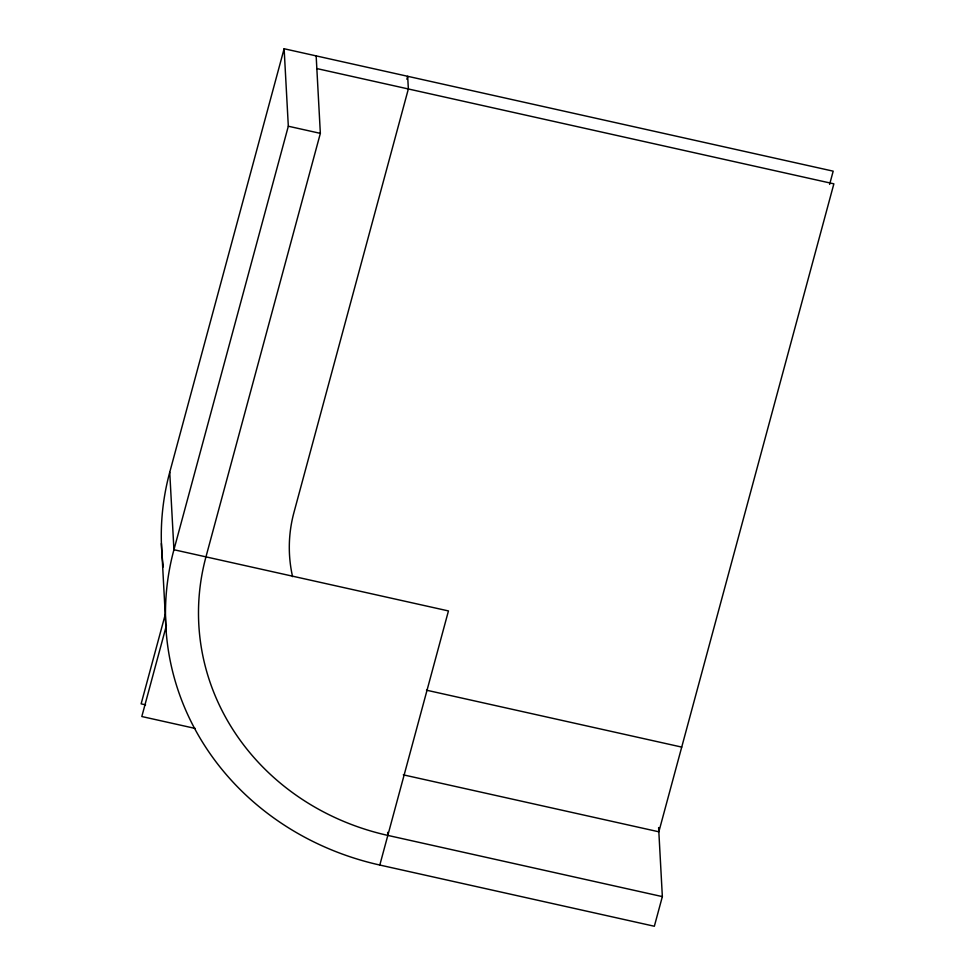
<?xml version="1.0" encoding="UTF-8"?>
<svg xmlns="http://www.w3.org/2000/svg" width="975" height="975" viewBox="0 0 975 975"><rect width="100%" height="100%" fill="white"/><g stroke="black" fill="none" stroke-linecap="round" stroke-linejoin="round"><path stroke-width="1.46" d="M163.3 566.902A283.043 261.3 -3.1 0 1 169.735 472.253L284.127 48.75L833.186 171.161L829.615 184.385M284.127 48.75L288.32 126.226L173.928 549.729A283.043 261.3 -3.1 0 0 379.811 865.044L654.347 926.25L662.354 896.61L658.612 827.58M165.336 614.226L141.131 703.852L145.58 704.852M166.42 625.426L141.814 716.527L195.305 728.459M316.156 55.892L320.348 133.368L205.957 556.871A250.014 230.819 -3.1 0 0 387.818 835.404L662.354 896.61M406.867 79.231L407.672 76.294L408.354 88.969L293.95 512.472A155.671 143.715 -3.1 0 0 292.573 576.652M379.811 865.044L448.451 610.935L173.928 549.729L169.735 472.253M316.838 68.567L833.869 183.836L658.844 831.797L403.297 774.832M288.32 126.226L320.348 133.368M426.489 690.19L681.72 747.094M387.66 832.358L387.818 835.404M161.411 543.526L166.152 631.252"/></g></svg>
